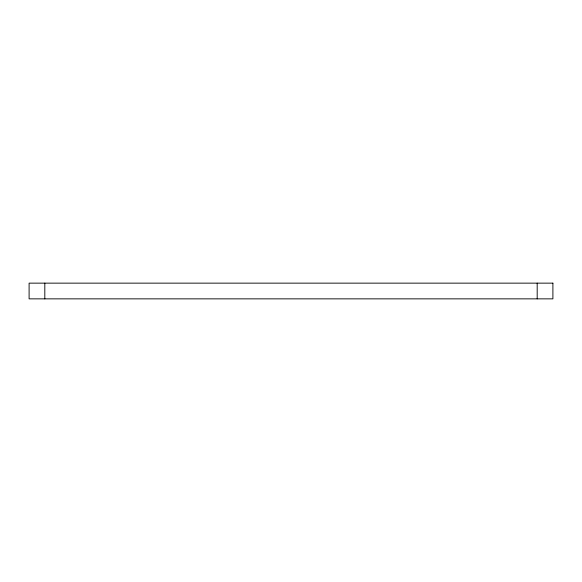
<?xml version="1.0" encoding="UTF-8"?>
<svg xmlns="http://www.w3.org/2000/svg" width="582" height="582" viewBox="0 0 582 582"><rect width="100%" height="100%" fill="white"/><g stroke="black" fill="none" stroke-linecap="round" stroke-linejoin="round"><path stroke-width="0.87" d="M537.186 283.143L537.186 298.857M44.814 283.143L44.814 298.857M552.9 283.143L29.1 283.143L29.1 298.857L552.9 298.857L552.9 283.143"/></g></svg>
